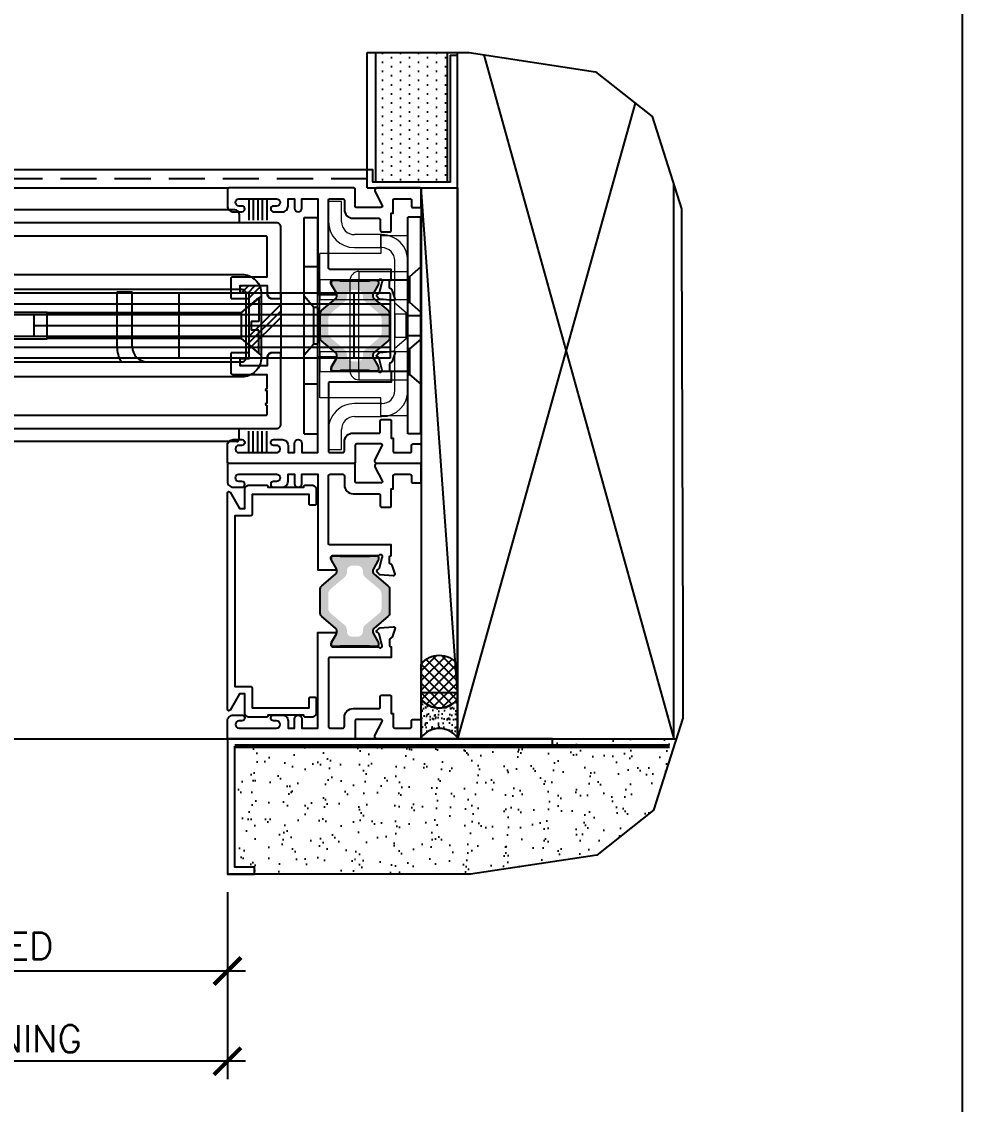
# Model space of a CAD drawing. Header units: inches. Extents: x 819.8 to 852.5, y 498 to 521.
# Drawn here: x 846 to 852.52, y 506.03 to 513.53 of the extents above; entities that cross this region are included whole.
import ezdxf

# ---------------------------------------------------------------- set-up
doc = ezdxf.new("R2010")
doc.units = ezdxf.units.IN
doc.header["$MEASUREMENT"] = 0
doc.linetypes.add('HIDDEN', pattern=[0.375, 0.25, -0.125])
for name, color, linetype in [('BACKUP PLATE', 6, 'Continuous'), ('DIM', 140, 'Continuous'), ('DIM @ 1', 140, 'Continuous'), ('ELEV_FRAME', 1, 'Continuous'), ('FRAME', 1, 'Continuous'), ('HATCH', 7, 'Continuous'), ('I-STRUT', 7, 'Continuous'), ('SASH', 5, 'Continuous'), ('SHIM', 1, 'Continuous'), ('SILL-PAN', 7, 'Continuous'), ('STRIKE PLATE', 3, 'Continuous'), ('STRIKE-PLATE', 7, 'Continuous'), ('WALL-CONDITION', 7, 'Continuous')]:
    doc.layers.add(name, color=color, linetype=linetype)
doc.layers.add('VIEWPORT LAYOUT', color=40, linetype='Continuous', plot=False)
doc.styles.get("Standard").update_dxf_attribs({"font": 'romans.shx'})
doc.dimstyles.new('1X1', dxfattribs={"dimtxt": 0.1875, "dimasz": 0.1875, "dimexe": 0.125, "dimexo": 0.125, "dimgap": 0.062, "dimtad": 1, "dimdec": 4, "dimzin": 11, "dimdsep": 46, "dimlunit": 5, "dimtxsty": 'Standard', "dimblk1": 'ARCHTICK', "dimblk2": 'ARCHTICK', "dimsah": 1, "dimcen": 0, "dimdle": 0.125, "dimadec": 0, "dimazin": 0, "dimtfac": 1, "dimtdec": 4, "dimtofl": 0, "dimtmove": 0, "dimatfit": 3, "dimldrblk": 'ARROW', "dimfxl": 0, "dimfrac": 2, "dimtolj": 1, "dimtzin": 0, "dimarcsym": 0})
pattern_1 = [(45, (-0.2734, 0.0003), (-0.176777, 0.176777), []), (45, (-0.29549, 0.0224), (-0.176777, 0.176777), []), (45, (-0.31758, 0.0445), (-0.176777, 0.176777), [])]

# ---------------------------------------------------------------- blocks, each defined once
blk = doc.blocks.new('PAPER-SPACE')
blk.add_lwpolyline([(0, 0), (784.37, 0), (784.37, 553.2), (0, 553.2)], close=True)
blk = doc.blocks.new('3711-JAMB')
at = {"layer": 'I-STRUT'}
h = blk.add_hatch(color=256, dxfattribs=at)
h.dxf.hatch_style = 1
edge = h.paths.add_edge_path()
edge.add_arc((-0.719, -0.744), 0.0302, 149.99987, 229.99985)
edge.add_line((-0.7384, -0.7672), (-0.6437, -0.8467))
edge.add_arc((-0.6631, -0.8698), 0.0302, 0, 49.99985, ccw=False)
edge.add_line((-0.6329, -0.8698), (-0.6329, -1.0382))
edge.add_arc((-0.6631, -1.0382), 0.0302, 310.00015, 360, ccw=False)
edge.add_line((-0.6437, -1.0613), (-0.7384, -1.1408))
edge.add_arc((-0.719, -1.164), 0.0302, 130.00015, 210.00013)
edge.add_line((-0.7452, -1.1791), (-0.7118, -1.2369))
edge.add_arc((-0.7221, -1.2428), 0.0119, 0, 30.00013, ccw=False)
edge.add_line((-0.7102, -1.2428), (-0.7102, -1.2571))
edge.add_arc((-0.7221, -1.2571), 0.0119, -89.93104, 0.06896, ccw=False)
edge.add_line((-0.7221, -1.269), (-0.7651, -1.269))
edge.add_arc((-0.7651, -1.259), 0.00991, 216.8699, 270, ccw=False)
edge.add_line((-0.773, -1.265), (-0.9729, -1.265))
edge.add_arc((-0.9809, -1.259), 0.00991, 270, 323.1301, ccw=False)
edge.add_line((-0.9809, -1.269), (-1.0239, -1.269))
edge.add_arc((-1.0239, -1.2571), 0.0119, 180, 270, ccw=False)
edge.add_line((-1.0358, -1.2571), (-1.0358, -1.2428))
edge.add_arc((-1.0239, -1.2428), 0.0119, 149.99987, 180, ccw=False)
edge.add_line((-1.0342, -1.2369), (-1.0008, -1.1791))
edge.add_arc((-1.027, -1.164), 0.0302, 329.99987, 409.99985)
edge.add_line((-1.0075, -1.1408), (-1.1023, -1.0613))
edge.add_arc((-1.0829, -1.0382), 0.0302, 180, 229.99985, ccw=False)
edge.add_line((-1.1131, -1.0382), (-1.1131, -0.8698))
edge.add_arc((-1.0829, -0.8698), 0.0302, 130.00015, 180, ccw=False)
edge.add_line((-1.1023, -0.8467), (-1.0075, -0.7672))
edge.add_arc((-1.027, -0.744), 0.0302, 310.00015, 390.00013)
edge.add_line((-1.0008, -0.7289), (-1.0342, -0.6711))
edge.add_arc((-1.0239, -0.6652), 0.0119, 180, 210.00013, ccw=False)
edge.add_line((-1.0358, -0.6652), (-1.0358, -0.6509))
edge.add_arc((-1.0239, -0.6509), 0.0119, 90, 180, ccw=False)
edge.add_line((-1.0239, -0.639), (-0.9809, -0.639))
edge.add_arc((-0.9809, -0.649), 0.00991, 36.8699, 90, ccw=False)
edge.add_line((-0.9729, -0.643), (-0.773, -0.643))
edge.add_arc((-0.7651, -0.649), 0.00991, 90, 143.1301, ccw=False)
edge.add_line((-0.7651, -0.639), (-0.7221, -0.639))
edge.add_arc((-0.7221, -0.6509), 0.0119, -0.06896, 89.93104, ccw=False)
edge.add_line((-0.7102, -0.6509), (-0.7102, -0.6652))
edge.add_arc((-0.7221, -0.6652), 0.0119, -30.00013, 0, ccw=False)
edge.add_line((-0.7118, -0.6711), (-0.7452, -0.7289))
edge = h.paths.add_edge_path(flags=16)
edge.add_arc((-0.9757, -0.753), 0.0472, -50.00025, 0, ccw=False)
edge.add_line((-0.9453, -0.7892), (-1.0411, -0.8696))
edge.add_arc((-1.0107, -0.9057), 0.0472, 129.99975, 180)
edge.add_line((-1.058, -0.9057), (-1.058, -1.0023))
edge.add_arc((-1.0107, -1.0023), 0.0472, 180, 230.00025)
edge.add_line((-1.0411, -1.0384), (-0.9453, -1.1188))
edge.add_arc((-0.9757, -1.155), 0.0472, 0, 50.00025, ccw=False)
edge.add_line((-0.9284, -1.155), (-0.9284, -1.1651))
edge.add_arc((-0.8929, -1.1646), 0.0355, 180.79845, 270)
edge.add_line((-0.8929, -1.2001), (-0.853, -1.2001))
edge.add_arc((-0.853, -1.1646), 0.0355, 270, 359.20155)
edge.add_line((-0.8175, -1.1651), (-0.8175, -1.155))
edge.add_arc((-0.7703, -1.155), 0.0472, 129.99975, 180, ccw=False)
edge.add_line((-0.8007, -1.1188), (-0.7049, -1.0384))
edge.add_arc((-0.7352, -1.0023), 0.0472, 309.99975, 360)
edge.add_line((-0.688, -1.0023), (-0.688, -0.9057))
edge.add_arc((-0.7352, -0.9057), 0.0472, 360, 410.00025)
edge.add_line((-0.7049, -0.8696), (-0.8007, -0.7892))
edge.add_arc((-0.7703, -0.753), 0.0472, 180, 230.00025, ccw=False)
edge.add_line((-0.8175, -0.753), (-0.8175, -0.7429))
edge.add_arc((-0.853, -0.7434), 0.0355, 0.79846, 90)
edge.add_line((-0.853, -0.7079), (-0.8929, -0.7079))
edge.add_arc((-0.8929, -0.7434), 0.0355, 90, 179.20155)
edge.add_line((-0.9284, -0.7429), (-0.9284, -0.753))
for points in [[(-1.0373, -0.21), (-1.039, -0.21, 0.414214), (-1.049, -0.22), (-1.049, -0.2939, -0.414214), (-1.059, -0.3039), (-1.114, -0.3039, -0.414214), (-1.124, -0.2939), (-1.124, -0.175), (-1.138, -0.175), (-1.138, -0.085, 0.414214), (-1.148, -0.075), (-1.255, -0.075, 0.414214), (-1.265, -0.085), (-1.265, -0.125, -0.414214), (-1.275, -0.135), (-1.323, -0.135, -0.414214), (-1.333, -0.125), (-1.333, -0.01, -0.414214), (-1.323, 0), (-1.026, 0, -0.546624), (-1.0115, -0.0227), (-1.0625, -0.1208, 0.546624), (-1.0534, -0.135), (-0.885, -0.135, 0.414214), (-0.875, -0.125), (-0.875, -0.01, -0.414214), (-0.865, 0), (0, 0, -0.414214), (0.01, -0.01), (0.01, -0.125, -0.414214), (-0.03, -0.165), (-0.09, -0.165, -0.414214), (-0.11, -0.145, -0.414214), (-0.09, -0.125), (-0.0695, -0.125, 0.414214), (-0.045, -0.1005), (-0.045, -0.0995, 0.414214), (-0.0695, -0.075), (-0.3305, -0.075, 0.414214), (-0.355, -0.0995), (-0.355, -0.1005, 0.414214), (-0.3305, -0.125), (-0.31, -0.125, -0.414214), (-0.29, -0.145), (-0.29, -0.1455, -0.414214), (-0.3095, -0.165), (-0.37, -0.165, -0.414214), (-0.41, -0.125), (-0.41, -0.075), (-0.455, -0.075), (-0.455, -0.14, -0.414214), (-0.48, -0.165), (-0.4805, -0.165, -0.414214), (-0.505, -0.1405), (-0.505, -0.075), (-0.615, -0.075), (-0.615, -0.7372), (-0.7358, -0.7372, -0.585524), (-0.7425, -0.7252), (-0.708, -0.6655, 0.137872), (-0.7063, -0.6593), (-0.7063, -0.6506, 0.414214), (-0.7181, -0.6388), (-1.0316, -0.6388, -0.213422), (-1.0404, -0.6349, 0.6885), (-1.061, -0.6427), (-1.061, -0.649, 0.065543), (-1.0606, -0.6521), (-1.0403, -0.7279, 0.267949), (-1.032, -0.7363), (-1.0275, -0.7375, -0.57735), (-1.024, -0.7506), (-1.0383, -0.765, -0.176327), (-1.0456, -0.7684), (-1.1387, -0.7765, -0.548619), (-1.1509, -0.7607), (-1.1307, -0.7052, -0.263725), (-1.1218, -0.6976, 0.359508), (-1.1122, -0.686), (-1.1122, -0.6506, 0.414214), (-1.124, -0.6388), (-1.124, -0.5638), (-0.7, -0.5638, 0.414214), (-0.69, -0.5538), (-0.69, -0.085, 0.414214), (-0.7, -0.075), (-0.79, -0.075, 0.414214), (-0.8, -0.085), (-0.8, -0.15, -0.414214), (-0.86, -0.21), (-1.039, -0.21)], [(-1.0373, -1.698), (-1.039, -1.698, -0.414214), (-1.049, -1.688), (-1.049, -1.6141, 0.414214), (-1.059, -1.6041), (-1.114, -1.6041, 0.414214), (-1.124, -1.6141), (-1.124, -1.733), (-1.138, -1.733), (-1.138, -1.823, -0.414214), (-1.148, -1.833), (-1.255, -1.833, -0.414214), (-1.265, -1.823), (-1.265, -1.783, 0.414214), (-1.275, -1.773), (-1.323, -1.773, 0.414214), (-1.333, -1.783), (-1.333, -1.898, 0.414214), (-1.323, -1.908), (-1.026, -1.908, 0.546624), (-1.0115, -1.8853), (-1.0625, -1.7872, -0.546624), (-1.0534, -1.773), (-0.885, -1.773, -0.414214), (-0.875, -1.783), (-0.875, -1.898, 0.414214), (-0.865, -1.908), (0, -1.908, 0.414214), (0.01, -1.898), (0.01, -1.783, 0.414214), (-0.03, -1.743), (-0.09, -1.743, 0.414214), (-0.11, -1.763, 0.414214), (-0.09, -1.783), (-0.0695, -1.783, -0.414214), (-0.045, -1.8075), (-0.045, -1.8085, -0.414214), (-0.0695, -1.833), (-0.3305, -1.833, -0.414214), (-0.355, -1.8085), (-0.355, -1.8075, -0.414214), (-0.3305, -1.783), (-0.31, -1.783, 0.414214), (-0.29, -1.763), (-0.29, -1.7625, 0.414214), (-0.3095, -1.743), (-0.37, -1.743, 0.414214), (-0.41, -1.783), (-0.41, -1.833), (-0.455, -1.833), (-0.455, -1.768, 0.414214), (-0.48, -1.743), (-0.4805, -1.743, 0.414214), (-0.505, -1.7675), (-0.505, -1.833), (-0.615, -1.833), (-0.615, -1.1708), (-0.7358, -1.1708, 0.585524), (-0.7425, -1.1828), (-0.708, -1.2425, -0.137872), (-0.7063, -1.2487), (-0.7063, -1.2574, -0.414214), (-0.7181, -1.2692), (-1.0316, -1.2692, 0.213422), (-1.0404, -1.2731, -0.6885), (-1.061, -1.2653), (-1.061, -1.259, -0.065543), (-1.0606, -1.2559), (-1.0403, -1.1801, -0.267949), (-1.032, -1.1717), (-1.0275, -1.1705, 0.57735), (-1.024, -1.1574), (-1.0383, -1.143, 0.176327), (-1.0456, -1.1396), (-1.1387, -1.1315, 0.548619), (-1.1509, -1.1473), (-1.1307, -1.2028, 0.263725), (-1.1218, -1.2104, -0.359508), (-1.1122, -1.222), (-1.1122, -1.2574, -0.414214), (-1.124, -1.2692), (-1.124, -1.3442), (-0.7, -1.3442, -0.414214), (-0.69, -1.3542), (-0.69, -1.823, -0.414214), (-0.7, -1.833), (-0.79, -1.833, -0.414214), (-0.8, -1.823), (-0.8, -1.758, 0.414214), (-0.86, -1.698), (-1.039, -1.698)]]:
    blk.add_lwpolyline(points, format="xyb")
blk.add_lwpolyline([(-0.7452, -0.7289, 0.36397), (-0.7384, -0.7672), (-0.6437, -0.8467, -0.221694), (-0.6329, -0.8698), (-0.6329, -1.0382, -0.221694), (-0.6437, -1.0613), (-0.7384, -1.1408, 0.36397), (-0.7452, -1.1791), (-0.7118, -1.2369, -0.131653), (-0.7102, -1.2428), (-0.7102, -1.2571, -0.414214), (-0.7221, -1.269), (-0.7651, -1.269, -0.236068), (-0.773, -1.265), (-0.9729, -1.265, -0.236068), (-0.9809, -1.269), (-1.0239, -1.269, -0.414214), (-1.0358, -1.2571), (-1.0358, -1.2428, -0.131653), (-1.0342, -1.2369), (-1.0008, -1.1791, 0.36397), (-1.0075, -1.1408), (-1.1023, -1.0613, -0.221694), (-1.1131, -1.0382), (-1.1131, -0.8698, -0.221694), (-1.1023, -0.8467), (-1.0075, -0.7672, 0.36397), (-1.0008, -0.7289), (-1.0342, -0.6711, -0.131653), (-1.0358, -0.6652), (-1.0358, -0.6509, -0.414214), (-1.0239, -0.639), (-0.9809, -0.639, -0.236068), (-0.9729, -0.643), (-0.773, -0.643, -0.236068), (-0.7651, -0.639), (-0.7221, -0.639, -0.414214), (-0.7102, -0.6509), (-0.7102, -0.6652, -0.131653), (-0.7118, -0.6711)], format="xyb", close=True, dxfattribs=at)
blk = doc.blocks.new('3710 Jamb Filler')
blk.add_lwpolyline([(-0.12, 0.774, 0.414214), (-0.15, 0.804), (-0.27, 0.804, 0.414214), (-0.28, 0.794), (-0.28, 0.789), (-0.53, 0.789), (-0.53, 0.794, 0.414214), (-0.54, 0.804), (-0.585, 0.804, 0.414214), (-0.615, 0.774), (-0.615, 0.674, 0.414214), (-0.605, 0.664), (-0.575, 0.664, 0.414214), (-0.565, 0.674), (-0.565, 0.739), (-0.17, 0.739), (-0.17, 0.601, 0.414214), (-0.16, 0.591), (-0.05, 0.591), (-0.05, -0.591), (-0.16, -0.591, 0.414214), (-0.17, -0.601), (-0.17, -0.739), (-0.565, -0.739), (-0.565, -0.674, 0.414214), (-0.575, -0.664), (-0.605, -0.664, 0.414214), (-0.615, -0.674), (-0.615, -0.774, 0.414214), (-0.585, -0.804), (-0.54, -0.804, 0.414214), (-0.53, -0.794), (-0.53, -0.789), (-0.28, -0.789), (-0.28, -0.794, 0.414214), (-0.27, -0.804), (-0.15, -0.804, 0.414214), (-0.12, -0.774), (-0.12, -0.641), (-0.0839, -0.641), (-0.0187, -0.754, 0.767327), (0, -0.749), (0, 0.749, 0.767327), (-0.0187, 0.754), (-0.0839, 0.641), (-0.12, 0.641)], format="xyb", close=True)
blk = doc.blocks.new('*U139')
at = {"layer": 'FRAME'}
blk.add_blockref('3711-JAMB', (0, 0), dxfattribs=at)
at = {"layer": 'FRAME', "xscale": -1, "rotation": 180}
blk.add_blockref('3710 Jamb Filler', (0.01, -0.954), dxfattribs=at)
blk = doc.blocks.new('DFADFFADF DFD')
at = {"layer": 'BACKUP PLATE'}
for p, q in [((155.2193, 38.5011), (155.3093, 38.5011)), ((155.2193, 38.5011), (155.2193, 37.0011)), ((155.3093, 38.5011), (155.3093, 37.0011)), ((155.297, 38.0896), (155.2193, 38.1571)), ((155.2193, 37.8451), (155.2193, 38.1567)), ((155.3093, 38.0896), (155.297, 38.0896)), ((155.297, 37.9126), (155.297, 38.0892)), ((155.3093, 37.9126), (155.3093, 38.0892)), ((155.2193, 37.8451), (155.297, 37.9126)), ((155.297, 37.9126), (155.3093, 37.9126)), ((155.3093, 37.8191), (155.2193, 37.8191)), ((155.3093, 37.8191), (155.2193, 37.8191)), ((155.2193, 37.8191), (155.2193, 37.6834)), ((155.2193, 37.8191), (155.2193, 37.6834)), ((155.3093, 37.8191), (155.3093, 37.6834)), ((155.3093, 37.8191), (155.3093, 37.6834)), ((155.2193, 37.6831), (155.3093, 37.6831)), ((155.2193, 37.6831), (155.3093, 37.6831)), ((155.297, 37.5896), (155.2193, 37.6571)), ((155.2193, 37.3451), (155.2193, 37.6567)), ((155.3093, 37.5896), (155.297, 37.5896)), ((155.297, 37.4126), (155.297, 37.5892)), ((155.3093, 37.4126), (155.3093, 37.5892)), ((155.2193, 37.3451), (155.297, 37.4126)), ((155.297, 37.4126), (155.3093, 37.4126)), ((155.2193, 37.0011), (155.3093, 37.0011))]:
    blk.add_line(p, q, dxfattribs=at)
blk = doc.blocks.new('FDFDF')
at = {"color": 7, "linetype": 'Continuous', "lineweight": 15}
for p, q in [((156.2104, 38.3761), (156.3984, 38.3761)), ((156.2104, 38.3761), (156.2104, 37.1261)), ((156.2104, 38.1261), (156.2104, 38.3761)), ((156.3984, 38.3761), (156.3984, 38.2511)), ((156.3984, 38.2511), (156.8204, 38.2511)), ((156.8204, 38.2511), (156.8204, 37.2511)), ((156.5504, 38.1261), (156.2104, 38.1261)), ((156.2104, 38.1261), (156.2104, 38.0661)), ((156.5504, 38.0661), (156.5504, 38.1261)), ((156.8204, 38.0691), (156.2104, 38.0691)), ((156.2104, 37.9331), (156.2104, 38.069)), ((156.2104, 37.4361), (156.2104, 38.0661)), ((156.2104, 38.0661), (156.5504, 38.0661)), ((156.5504, 38.0661), (156.5504, 37.4361)), ((156.6104, 38.0661), (156.5504, 38.0661)), ((156.6104, 38.0661), (156.6104, 37.4361)), ((156.8204, 37.9331), (156.8204, 38.069)), ((156.2104, 37.9331), (156.8204, 37.9331)), ((156.8204, 37.5691), (156.2104, 37.5691)), ((156.2104, 37.4331), (156.2104, 37.569)), ((156.8204, 37.4331), (156.8204, 37.569)), ((156.2104, 37.4361), (156.2104, 37.3761)), ((156.5504, 37.4361), (156.2104, 37.4361)), ((156.2104, 37.4331), (156.8204, 37.4331)), ((156.5504, 37.3761), (156.5504, 37.4361)), ((156.6104, 37.4361), (156.5504, 37.4361)), ((156.5504, 37.3761), (156.2104, 37.3761)), ((156.2104, 37.1261), (156.2104, 37.3761)), ((156.3984, 37.2511), (156.8204, 37.2511)), ((156.3984, 37.1261), (156.3984, 37.2511)), ((156.3984, 37.1261), (156.2104, 37.1261))]:
    blk.add_line(p, q, dxfattribs=at)
for centre, start, end in [((156.5504, 38.0661), 0, 90), ((156.5504, 38.0661), 0, 90), ((156.5504, 37.4361), 270, 0), ((156.5504, 37.4361), 270, 0)]:
    blk.add_arc(centre, 0.06, start, end, dxfattribs=at)
blk = doc.blocks.new('FDF')
at = {"color": 7, "linetype": 'Continuous', "lineweight": 15}
for p, q in [((158.3528, 38.6101), (158.2628, 38.6101)), ((158.2628, 38.6101), (158.2628, 38.4711)), ((158.3528, 38.4711), (158.3528, 38.6101)), ((157.9908, 38.3811), (157.9828, 38.3811)), ((158.1728, 38.3811), (157.9828, 38.3811)), ((157.9908, 38.3811), (157.9908, 38.2911)), ((157.9908, 38.2911), (157.9828, 38.2911)), ((157.9828, 38.2911), (158.1728, 38.2911)), ((157.8028, 38.2011), (157.8028, 37.3011)), ((157.8928, 38.2011), (157.8928, 37.3011)), ((157.8928, 37.9071), (157.8152, 37.8396)), ((157.8928, 37.9071), (157.8152, 37.8396)), ((157.8928, 37.9071), (157.8928, 37.596)), ((157.8928, 37.9071), (157.8928, 37.596)), ((157.8152, 37.8396), (157.8028, 37.8396)), ((157.8152, 37.8396), (157.8028, 37.8396)), ((157.8028, 37.8396), (157.8028, 37.6636)), ((157.8028, 37.8396), (157.8028, 37.6636)), ((157.8928, 37.8306), (157.8028, 37.8306)), ((157.8928, 37.8306), (157.8028, 37.8306)), ((157.8028, 37.6716), (157.8028, 37.8306)), ((157.8028, 37.6716), (157.8028, 37.8306)), ((157.8152, 37.8396), (157.8152, 37.6636)), ((157.8152, 37.8396), (157.8152, 37.6636)), ((157.8928, 37.6716), (157.8928, 37.8306)), ((157.8928, 37.6716), (157.8928, 37.8306)), ((157.8028, 37.6716), (157.8928, 37.6716)), ((157.8028, 37.6716), (157.8928, 37.6716)), ((157.8028, 37.6626), (157.8152, 37.6626)), ((157.8028, 37.6626), (157.8152, 37.6626)), ((157.8152, 37.6626), (157.8928, 37.5951)), ((157.8152, 37.6626), (157.8928, 37.5951)), ((157.9828, 37.2111), (157.9908, 37.2111)), ((158.1728, 37.2111), (157.9828, 37.2111)), ((157.9908, 37.2111), (157.9908, 37.1211)), ((157.9908, 37.1211), (157.9828, 37.1211)), ((157.9828, 37.1211), (158.1728, 37.1211)), ((158.2628, 37.0311), (158.2628, 36.8921)), ((158.3528, 36.8921), (158.3528, 37.0311)), ((158.2628, 36.8921), (158.3528, 36.8921))]:
    blk.add_line(p, q, dxfattribs=at)
for centre, radius, start, end in [((158.1728, 38.4711), 0.09, 270, 0), ((158.1728, 38.4711), 0.09, 270, 0), ((158.1728, 38.4711), 0.18, 270, 0), ((158.1728, 38.4711), 0.18, 270, 0), ((157.9828, 38.2011), 0.18, 90, 180), ((157.9828, 38.2011), 0.18, 90, 180), ((157.9828, 38.2011), 0.18, 90, 180), ((157.9828, 38.2011), 0.18, 90, 180), ((157.9828, 38.2011), 0.09, 90, 180), ((157.9828, 38.2011), 0.09, 90, 180), ((157.9828, 38.2011), 0.09, 90, 180), ((157.9828, 38.2011), 0.09, 90, 180), ((157.9828, 37.3011), 0.18, 180, 270), ((157.9828, 37.3011), 0.18, 180, 270), ((157.9828, 37.3011), 0.18, 180, 270), ((157.9828, 37.3011), 0.18, 180, 270), ((157.9828, 37.3011), 0.09, 180, 270), ((157.9828, 37.3011), 0.09, 180, 270), ((157.9828, 37.3011), 0.09, 180, 270), ((157.9828, 37.3011), 0.09, 180, 270), ((158.1728, 37.0311), 0.18, 0, 90), ((158.1728, 37.0311), 0.18, 0, 90), ((158.1728, 37.0311), 0.09, 0, 90), ((158.1728, 37.0311), 0.09, 0, 90)]:
    blk.add_arc(centre, radius, start, end, dxfattribs=at)
blk = doc.blocks.new('ERE')
at = {"layer": 'STRIKE PLATE'}
for p, q in [((162.9447, 38.5011), (162.9447, 37.0011)), ((163.0387, 38.5011), (162.9447, 38.5011)), ((163.0387, 38.5011), (163.0387, 37.0011)), ((162.9447, 38.1573), (162.9447, 37.3448)), ((162.9447, 38.1573), (163.0387, 38.1573)), ((163.0387, 37.9541), (162.9709, 37.8761)), ((163.0387, 37.9541), (162.9709, 37.8761)), ((162.9709, 37.8761), (162.9447, 37.8761)), ((162.9709, 37.8761), (162.9447, 37.8761)), ((162.9447, 37.6264), (162.9447, 37.8758)), ((162.9447, 37.6264), (162.9447, 37.8758)), ((162.9709, 37.8758), (162.9709, 37.6264)), ((162.9709, 37.8758), (162.9709, 37.6264)), ((162.9447, 37.6261), (162.9709, 37.6261)), ((162.9447, 37.6261), (162.9709, 37.6261)), ((162.9709, 37.6261), (163.0387, 37.5481)), ((162.9709, 37.6261), (163.0387, 37.5481)), ((162.9447, 37.3448), (163.0387, 37.3448)), ((163.0387, 37.0011), (162.9447, 37.0011))]:
    blk.add_line(p, q, dxfattribs=at)
blk = doc.blocks.new('JAMB-STRIKE-PLATE')
at = {"layer": 'DIM'}
for name, p in [('FDF', (-159.0428, -38.7056)), ('DFADFFADF DFD', (-156.5493, -38.7057)), ('ERE', (-163.5597, -38.7056)), ('FDFDF', (-157.4504, -38.7056))]:
    blk.add_blockref(name, p, dxfattribs=at)
at = {"layer": 'ELEV_FRAME'}
blk.add_blockref('3711-JAMB', (0, 0), dxfattribs=at)
blk = doc.blocks.new('*U161')
at = {"layer": 'STRIKE-PLATE', "color": 7}
for p, q in [((-0.262, -0.075), (-0.262, -0.223)), ((-0.231, -0.075), (-0.231, -0.223)), ((-0.2, -0.075), (-0.2, -0.223)), ((-0.169, -0.075), (-0.169, -0.223)), ((-0.138, -0.075), (-0.138, -0.223)), ((-0.262, -1.833), (-0.262, -1.685)), ((-0.231, -1.833), (-0.231, -1.685)), ((-0.2, -1.833), (-0.2, -1.685)), ((-0.169, -1.833), (-0.169, -1.685)), ((-0.138, -1.833), (-0.138, -1.685))]:
    blk.add_line(p, q, dxfattribs=at)
at = {"layer": 'FRAME'}
blk.add_blockref('JAMB-STRIKE-PLATE', (0, 0), dxfattribs=at)
blk = doc.blocks.new('INSULATED-ARCHETYPE')
h = blk.add_hatch()
h.set_pattern_fill('PLAST', color=256, angle=45, style=0)
h.set_pattern_definition(pattern_1)
edge = h.paths.add_edge_path()
edge.add_line((-3.5074, 0.125), (-3.5074, -0.125))
edge.add_line((-3.5074, -0.125), (-3.4804, -0.125))
edge.add_arc((-3.4804, -0.15), 0.025, -94.58122, 90, ccw=False)
edge.add_line((-3.4824, -0.175), (-3.5074, -0.175))
edge.add_line((-3.5074, -0.175), (-3.5074, -0.282))
edge.add_arc((-3.4764, -0.282), 0.031, 180, 270)
edge.add_line((-3.4764, -0.313), (-3.2264, -0.313))
edge.add_arc((-3.2264, -0.282), 0.031, 270, 360)
edge.add_line((-3.1954, -0.282), (-3.1954, -0.175))
edge.add_line((-3.1954, -0.175), (-3.2204, -0.175))
edge.add_arc((-3.2204, -0.15), 0.025, 94.58122, 270, ccw=False)
edge.add_line((-3.2224, -0.125), (-3.1954, -0.125))
edge.add_line((-3.1954, -0.125), (-3.1954, 0.125))
edge.add_line((-3.1954, 0.125), (-3.2204, 0.125))
edge.add_arc((-3.2204, 0.15), 0.025, 94.58122, 270, ccw=False)
edge.add_arc((-3.2248, 0.2046), 0.0297, 274.58122, 351.01358)
edge.add_line((-3.1954, 0.2), (-3.1954, 0.282))
edge.add_arc((-3.2264, 0.282), 0.031, 0, 90)
edge.add_line((-3.2264, 0.313), (-3.4764, 0.313))
edge.add_arc((-3.4764, 0.282), 0.031, 90, 180)
edge.add_line((-3.5074, 0.282), (-3.5074, 0.175))
edge.add_line((-3.5074, 0.175), (-3.4824, 0.175))
edge.add_arc((-3.4824, 0.15), 0.025, -89.99542, 90, ccw=False)
edge.add_line((-3.4824, 0.125), (-3.5074, 0.125))
h = blk.add_hatch()
h.set_pattern_fill('PLAST', color=256, angle=45, style=0)
h.set_pattern_definition(pattern_1)
edge = h.paths.add_edge_path()
edge.add_line((-0.4924, 0.1881), (-0.4924, 0.2281))
edge.add_line((-0.4924, 0.2281), (-0.5544, 0.2281))
edge.add_line((-0.5544, 0.2281), (-0.5544, 0.2781))
edge.add_line((-0.5544, 0.2781), (-0.3674, 0.2781))
edge.add_line((-0.3674, 0.2781), (-0.3674, 0.2191))
edge.add_ellipse((-0.3364, 0.2191), major_axis=(-0.0219, 0.0219), ratio=1, start_angle=45, end_angle=135)
edge.add_line((-0.3364, 0.1881), (-0.2734, 0.1881))
edge.add_line((-0.2734, 0.1881), (-0.2734, -0.1869))
edge.add_line((-0.2734, -0.1869), (-0.3364, -0.1869))
edge.add_ellipse((-0.3364, -0.2179), major_axis=(-0.0219, 0.0219), ratio=1, start_angle=-45, end_angle=45)
edge.add_line((-0.3674, -0.2179), (-0.3674, -0.2769))
edge.add_line((-0.3674, -0.2769), (-0.5544, -0.2769))
edge.add_line((-0.5544, -0.2769), (-0.5544, -0.2269))
edge.add_line((-0.5544, -0.2269), (-0.4924, -0.2269))
edge.add_line((-0.4924, -0.2269), (-0.4924, -0.1869))
edge.add_line((-0.4924, -0.1869), (-0.4924, 0.1881))
for p, q in [((-2.9379, 0.773), (-2.9379, 0.713)), ((-0.5929, 0.803), (-2.9079, 0.803)), ((-0.5629, 0.773), (-0.5629, 0.713)), ((0.4848, 0.225), (-2.5347, 0.225)), ((-2.5347, 0.225), (-2.5347, 0.075)), ((-1.4084, 0.235), (-1.3034, 0.235)), ((-1.4084, -0.145), (-1.4084, 0.235)), ((-1.3034, -0.145), (-1.3034, 0.235)), ((-0.9772, -0.225), (-0.9772, 0.225)), ((0.2348, -0.225), (0.2348, 0.225)), ((0.4848, 0.225), (0.4848, -0.225)), ((0.4848, 0.15), (-2.5347, 0.15)), ((-0.5474, 0.0887), (-0.4259, 0.1925)), ((-0.4259, 0.1925), (-0.4259, 0.03)), ((-0.2734, 0.2203), (-0.2734, -0.2197)), ((0.4848, 0.075), (-2.5347, 0.075)), ((-1.9827, -0.075), (-1.9827, 0.075)), ((-0.5474, 0.0887), (-1.895, 0.0887)), ((-0.5474, 0.0887), (-0.5474, -0.0887)), ((0.4848, 0), (-1.9827, 0)), ((-0.4789, 0.03), (-0.4789, -0.03)), ((-0.4259, 0.03), (-0.4789, 0.03)), ((-0.4259, -0.03), (-0.4789, -0.03)), ((-0.4259, -0.1925), (-0.4259, -0.03)), ((0.4848, -0.075), (-2.5347, -0.075)), ((-2.5347, -0.075), (-2.5347, -0.225)), ((-0.5474, -0.0887), (-1.895, -0.0887)), ((-0.5474, -0.0887), (-0.4259, -0.1925)), ((0.4848, -0.15), (-2.5347, -0.15)), ((-2.9379, -0.788), (-2.9379, -0.713)), ((-0.5629, -0.788), (-0.5629, -0.713)), ((-0.5779, -0.803), (-2.9229, -0.803)), ((-2.8204, -0.803), (-2.8779, -0.803)), ((-0.6229, -0.803), (-0.6804, -0.803))]:
    blk.add_line(p, q)
at = {"ltscale": 0.5}
for p, q in [((-0.4084, 0.2055), (-0.501, 0.125)), ((-3.2312, 0.095), (-3.3212, 0.095)), ((-3.3212, 0.095), (-3.3062, 0.08)), ((-3.2462, 0.08), (-3.3062, 0.08)), ((-3.2312, 0.095), (-3.2462, 0.08)), ((-3.3062, -0.08), (-3.3212, -0.095)), ((-3.2312, -0.095), (-3.3212, -0.095)), ((-3.3062, -0.08), (-3.2462, -0.08)), ((-3.2462, -0.08), (-3.2312, -0.095)), ((-0.501, -0.125), (-0.4084, -0.2055))]:
    blk.add_line(p, q, dxfattribs=at)
at = {"ltscale": 0.3}
for p, q in [((-0.5475, 0), (-1.1819, 0)), ((-3.1712, 0), (-3.3812, 0))]:
    blk.add_line(p, q, dxfattribs=at)
for points in [[(-0.6164, 0.1875), (-0.5024, 0.1875, 0.414214), (-0.4924, 0.1975), (-0.4924, 0.2175, 0.414214), (-0.5024, 0.2275), (-0.5544, 0.2275), (-0.5544, 0.2675, -0.414214), (-0.5444, 0.2775), (-0.3674, 0.2775), (-0.3674, 0.2185, 0.414214), (-0.3364, 0.1875), (-0.2834, 0.1875, 0.414214), (-0.2734, 0.1975), (-0.2734, 0.682, 0.414214), (-0.3044, 0.713), (-4.6354, 0.713, 1), (-4.6354, 0.681), (-4.6154, 0.681), (-4.6154, 0.596, 0.414214), (-4.5844, 0.565), (-4.5154, 0.565), (-4.5154, 0.595), (-4.4954, 0.595), (-4.4354, 0.565), (-4.4154, 0.565), (-4.4154, 0.595), (-4.3954, 0.595), (-4.3354, 0.565), (-4.3154, 0.565), (-4.3154, 0.595), (-4.2954, 0.595), (-4.2354, 0.565), (-4.2154, 0.565), (-4.2154, 0.595), (-4.1954, 0.595), (-4.1354, 0.565), (-4.1154, 0.565), (-4.1154, 0.62), (-3.7724, 0.62), (-3.7724, 0.533, 0.414214), (-3.7624, 0.523), (-3.7204, 0.523, 0.414214), (-3.7104, 0.533), (-3.7104, 0.62), (-3.6004, 0.62), (-3.6004, 0.135, 0.414214), (-3.5904, 0.125), (-3.4824, 0.125, 1), (-3.4824, 0.175, -0.414214), (-3.5074, 0.2), (-3.5074, 0.282, -0.414214), (-3.4764, 0.313), (-3.2264, 0.313, -0.414214), (-3.1954, 0.282), (-3.1954, 0.2, -0.414214), (-3.2204, 0.175, 1), (-3.2204, 0.125), (-3.1334, 0.125)], [(-0.6164, 0.1875), (-0.6164, 0.3295, -0.414214), (-0.6064, 0.3395), (-0.3674, 0.3395), (-0.3674, 0.61, 0.414214), (-0.3774, 0.62), (-3.1234, 0.62, 0.414214), (-3.1334, 0.61), (-3.1334, 0.554, -0.414214), (-3.1434, 0.544), (-3.4974, 0.544, 0.414214), (-3.5074, 0.534), (-3.5074, 0.375), (-3.1434, 0.375, -0.414214), (-3.1334, 0.365), (-3.1334, 0.125)], [(-0.5434, -0.355), (-3.1334, -0.355), (-3.1334, -0.25), (-0.5434, -0.25, 0.414214), (-0.5134, -0.22), (-0.5134, 0.22, 0.414214), (-0.5434, 0.25), (-3.1334, 0.25), (-3.1334, 0.355), (-0.5434, 0.355, -0.414214), (-0.4084, 0.22), (-0.4084, -0.22, -0.414214), (-0.5434, -0.355), (-1.1984, -0.355)], [(-3.1334, -0.125), (-3.2204, -0.125, 1), (-3.2204, -0.175, -0.414214), (-3.1954, -0.2), (-3.1954, -0.282, -0.414214), (-3.2264, -0.313), (-3.4764, -0.313, -0.414214), (-3.5074, -0.282), (-3.5074, -0.2, -0.414214), (-3.4824, -0.175, 1), (-3.4824, -0.125), (-3.5904, -0.125, 0.414214), (-3.6004, -0.135), (-3.6004, -0.62), (-3.7104, -0.62), (-3.7104, -0.533, 0.414214), (-3.7204, -0.523), (-3.7624, -0.523, 0.414214), (-3.7724, -0.533), (-3.7724, -0.62), (-4.1154, -0.62), (-4.1154, -0.565), (-4.1354, -0.565), (-4.1954, -0.595), (-4.2154, -0.595), (-4.2154, -0.565), (-4.2354, -0.565), (-4.2954, -0.595), (-4.3154, -0.595), (-4.3154, -0.565), (-4.3354, -0.565), (-4.3954, -0.595), (-4.4154, -0.595), (-4.4154, -0.565), (-4.4354, -0.565), (-4.4954, -0.595), (-4.5154, -0.595), (-4.5154, -0.565), (-4.5844, -0.565, 0.414214), (-4.6154, -0.596), (-4.6154, -0.681), (-4.6354, -0.681, 1), (-4.6354, -0.713), (-0.3044, -0.713, 0.414214), (-0.2734, -0.682), (-0.2734, -0.1975, 0.414214), (-0.2834, -0.1875), (-0.3364, -0.1875, 0.414214), (-0.3674, -0.2185), (-0.3674, -0.2775), (-0.5444, -0.2775, -0.414214), (-0.5544, -0.2675), (-0.5544, -0.2275), (-0.5024, -0.2275, 0.414214), (-0.4924, -0.2175), (-0.4924, -0.1975, 0.414214), (-0.5024, -0.1875), (-0.6164, -0.1875)], [(-3.1334, -0.125), (-3.1334, -0.365, -0.414214), (-3.1434, -0.375), (-3.5074, -0.375), (-3.5074, -0.534, 0.414214), (-3.4974, -0.544), (-3.1434, -0.544, -0.414214), (-3.1334, -0.554), (-3.1334, -0.61, 0.414214), (-3.1234, -0.62), (-0.3774, -0.62, 0.414214), (-0.3674, -0.61), (-0.3674, -0.5539, -1), (-0.3674, -0.5339), (-0.3674, -0.4539, -1), (-0.3674, -0.4339), (-0.3674, -0.3395), (-0.6064, -0.3395, -0.414214), (-0.6164, -0.3295), (-0.6164, -0.1875)]]:
    blk.add_lwpolyline(points, format="xyb")
for points in [[(-3.6004, -0.568), (-3.6904, -0.568), (-3.6904, 0.568), (-3.6004, 0.568)], [(-0.4924, 0.1875), (-0.4924, 0.2275), (-0.5544, 0.2275), (-0.5544, 0.2775), (-0.3674, 0.2775), (-0.3674, 0.2185), (-0.3583, 0.1966), (-0.3364, 0.1875), (-0.2734, 0.1875), (-0.2734, -0.1869), (-0.3364, -0.1875), (-0.3583, -0.1966), (-0.3674, -0.2185), (-0.3674, -0.2775), (-0.5544, -0.2775), (-0.5544, -0.2275), (-0.4924, -0.2275)], [(-3.4081, 0.0931), (-1.895, 0.0931), (-1.895, -0.093), (-3.4081, -0.093), (-3.4259, -0.0752), (-3.4259, 0.0752)]]:
    blk.add_lwpolyline(points, close=True)
blk.add_lwpolyline([(-3.5074, 0.125), (-3.5074, -0.125), (-3.4804, -0.125, -1.0408), (-3.4824, -0.175), (-3.5074, -0.175), (-3.5074, -0.282, 0.414214), (-3.4764, -0.313), (-3.2264, -0.313, 0.414214), (-3.1954, -0.282), (-3.1954, -0.175), (-3.2204, -0.175, -0.9608), (-3.2224, -0.125), (-3.1954, -0.125), (-3.1954, 0.125), (-3.2204, 0.125, -0.9608), (-3.2224, 0.175, 0.346439), (-3.1954, 0.2), (-3.1954, 0.282, 0.414214), (-3.2264, 0.313), (-3.4764, 0.313, 0.414214), (-3.5074, 0.282), (-3.5074, 0.175), (-3.4824, 0.175, -0.99996), (-3.4824, 0.125)], format="xyb", close=True)
blk.add_lwpolyline([(0.4848, -0.225), (-2.5347, -0.225)])
for centre, radius, start, end in [((-2.9079, 0.773), 0.03, 90, 180), ((-0.5929, 0.773), 0.03, 0, 90), ((-1.1984, -0.145), 0.21, 180, 210), ((-1.1984, -0.145), 0.105, 180, 270), ((-2.9229, -0.788), 0.015, 180, 270), ((-0.5779, -0.788), 0.015, 270, 0)]:
    blk.add_arc(centre, radius, start, end)
blk = doc.blocks.new('*U145')
h = blk.add_hatch()
h.set_pattern_fill('AR-SAND', color=256, scale=0.1, angle=180, style=0)
h.set_pattern_definition([(217.5, (0, -0.718), (0.006299, -0.192682), [0, -0.152, 0, -0.17, 0, -0.1625]), (187.5, (0, -0.718), (-0.176978, -0.282215), [0, -0.082, 0, -0.137, 0, -0.0525]), (147.5, (0.123, -0.718), (-0.311414, -0.000566), [0, -0.05, 0, -0.18, 0, -0.235]), (137.5, (0.123, -0.718), (-0.300613, -0.087768), [0, -0.025, 0, -0.118, 0, -0.135])])
h.paths.add_polyline_path([(-0.9375, -1.156), (-0.8875, -1.156), (-0.8875, -1.293), (-0.05, -1.293), (-0.05, 0.9085), (0, 0.9085), (0, 1.7678), (-0.494, 1.6101), (-0.8051, 1.2172), (-0.9375, 0.3409)])
h = blk.add_hatch()
h.set_pattern_fill('DOTS', color=256, style=0)
h.set_pattern_definition([(0, (1.566, 0), (0.03125, 0.0625), [0, -0.0625])])
h.paths.add_polyline_path([(3.856, -0.315), (4.7535, -0.315), (4.7535, 0.1805), (3.856, 0.1805)])
at = {"layer": 'SHIM'}
h = blk.add_hatch(dxfattribs=at)
h.set_pattern_fill('AR-SAND', color=256, scale=0.03, angle=90, style=0)
h.set_pattern_definition([(127.5, (0.01, 0), (-0.057805, -0.00189), [0, -0.0456, 0, -0.051, 0, -0.04875]), (97.5, (0.01, 0), (-0.084664, 0.053093), [0, -0.0246, 0, -0.0411, 0, -0.01575]), (57.5, (0.01, -0.0369), (-0.00017, 0.093424), [0, -0.015, 0, -0.054, 0, -0.0705]), (47.5, (0.01, -0.0369), (-0.02633, 0.090184), [0, -0.0075, 0, -0.0354, 0, -0.0405])])
edge = h.paths.add_edge_path()
edge.add_arc((0.3709, 0.125), 0.157, 127.23712, 232.76288, ccw=False)
edge.add_line((0.2759, 0.25), (0.01, 0.25))
edge.add_arc((-0.085, 0.125), 0.157, -52.76288, 52.76288, ccw=False)
edge.add_line((0.01, 0), (0.2759, 0))
h = blk.add_hatch(dxfattribs=at)
h.set_pattern_fill('ANSI37', color=256, scale=0.375, angle=180, style=0)
h.set_pattern_definition([(225, (0.01, 0), (0.0331456, -0.0331456), []), (315, (0.01, 0), (0.0331456, 0.0331456), [])])
edge = h.paths.add_edge_path()
edge.add_line((0.2759, 0), (0.5179, 0))
edge.add_arc((0.4229, 0.125), 0.157, 307.23712, 412.76288)
edge.add_line((0.5179, 0.25), (0.2759, 0.25))
edge.add_arc((0.3709, 0.125), 0.157, 127.23712, 232.76288)
for p, q in [((0, -1.343), (0, 1.7678)), ((0, 1.75), (3.8417, 1.75)), ((4.738, 0.4343), (0, 1.75)), ((4.4039, 1.482), (0, 0.25)), ((0, 0.25), (4.7535, 0.25)), ((3.816, -0.375), (3.816, 0.25)), ((3.816, -0.375), (4.7535, -0.375))]:
    blk.add_line(p, q)
for points in [[(4.7535, -0.375), (4.7535, 0.3314), (4.6211, 1.2077), (4.31, 1.6005), (3.6721, 1.8042), (3.4411, 1.8042), (0.7217, 1.8137), (0.1439, 1.8137), (-0.494, 1.6101), (-0.8051, 1.2172), (-0.9375, 0.3409), (-0.9375, -1.343)], [(4.7341, 0.25), (4.7341, 0.2005), (3.856, 0.2005), (3.856, -0.315), (3.856, -0.3365), (3.941, -0.3365), (3.941, -0.375)], [(3.856, -0.315), (4.7535, -0.315), (4.7535, 0.1805), (3.856, 0.1805), (3.856, -0.315)]]:
    blk.add_lwpolyline(points)
blk.add_lwpolyline([(-0.05, -1.293), (-0.05, 0.9085), (0, 0.9085), (0, -1.343), (-0.9375, -1.343), (-0.9375, -1.156), (-0.8875, -1.156), (-0.8875, -1.293)], close=True)
for points in [[(0.2759, 0, -0.496001), (0.2759, 0.25), (0.01, 0.25, -0.496001), (0.01, 0)], [(0.2759, 0), (0.5179, 0, 0.496001), (0.5179, 0.25), (0.2759, 0.25, 0.496001)]]:
    blk.add_lwpolyline(points, format="xyb", close=True, dxfattribs=at)
blk.add_lwpolyline([(3.816, 0), (3.816, 0.25), (0.322, 0.25), (3.816, 0), (0.322, 0), (0.322, 0.25)], dxfattribs=at)
blk = doc.blocks.new('_ARCHTICK')
at = {"color": 0, "linetype": 'ByBlock', "const_width": 0.15}
blk.add_lwpolyline([(-0.5, -0.5), (0.5, 0.5)], dxfattribs=at)
blk = doc.blocks.new('*D170')
at = {"layer": 'DEFPOINTS', "color": 0}
for p in [(843.4533, 510.747), (847.4258, 507.6285), (843.4533, 506.9583)]:
    blk.add_point(p, dxfattribs=at)
at = {"layer": 'DIM', "color": 0, "lineweight": -2}
for p, q in [((843.4533, 510.622), (843.4533, 506.8333)), ((847.4258, 507.5035), (847.4258, 506.8333)), ((847.5508, 506.9583), (843.3283, 506.9583))]:
    blk.add_line(p, q, dxfattribs=at)
at = {"layer": 'DIM', "color": 0, "lineweight": -2, "xscale": 0.1875, "yscale": 0.1875, "zscale": 0.1875, "rotation": 180}
blk.add_blockref('_ARCHTICK', (843.4533, 506.9583), dxfattribs=at)
at = {"layer": 'DIM', "color": 0, "lineweight": -2, "xscale": 0.1875, "yscale": 0.1875, "zscale": 0.1875}
blk.add_blockref('_ARCHTICK', (847.4258, 506.9583), dxfattribs=at)
at = {"layer": 'DIM', "color": 0, "insert": (845.4395, 507.1319), "char_height": 0.1875, "attachment_point": 5}
blk.add_mtext('\\A1;4" EXPOSED', dxfattribs=at)
blk = doc.blocks.new('ARROW')
at = {"color": 0, "linetype": 'ByBlock'}
blk.add_solid([(-2.197, -0.366), (-2.197, 0.366), (0, 0)], dxfattribs=at)
at = {"layer": 'DEFPOINTS', "color": 0, "linetype": 'ByBlock'}
blk.add_point((0, 0), dxfattribs=at)
blk = doc.blocks.new('*D168')
at = {"layer": 'DEFPOINTS', "color": 0}
for p in [(843.0851, 508.316), (847.4258, 507.6285), (843.0851, 506.3333)]:
    blk.add_point(p, dxfattribs=at)
at = {"layer": 'DIM', "color": 0, "lineweight": -2}
for p, q in [((847.4258, 507.5035), (847.4258, 506.2083)), ((847.5508, 506.3333), (843.2726, 506.3333))]:
    blk.add_line(p, q, dxfattribs=at)
at = {"layer": 'DIM', "color": 0, "lineweight": -2, "xscale": 0.1875, "yscale": 0.1875, "zscale": 0.1875}
blk.add_blockref('_ARCHTICK', (847.4258, 506.3333), dxfattribs=at)
at = {"layer": 'DIM', "color": 0, "lineweight": -2, "xscale": 0.1875, "yscale": 0.1875, "zscale": 0.1875, "rotation": 180}
blk.add_blockref('ARROW', (843.0851, 506.3333), dxfattribs=at)
at = {"layer": 'DIM', "color": 0, "insert": (845.2554, 506.4891), "char_height": 0.1875, "attachment_point": 5}
blk.add_mtext('\\A1;FINISHED OPENING', dxfattribs=at)

msp = doc.modelspace()

# ---------------------------------------------------------------- linework, layer by layer
at = {"layer": 'FRAME'}
for p, q in [((843.08509, 512.38197), (847.43579, 512.38197)), ((843.08509, 508.56597), (847.43579, 508.56597))]:
    msp.add_line(p, q, dxfattribs=at)
at = {"layer": 'HATCH', "const_width": 0.03}
msp.add_lwpolyline([(847.47579, 508.51597), (850.48923, 508.51597)], dxfattribs=at)
at = {"layer": 'SILL-PAN'}
msp.add_lwpolyline([(848.39379, 512.50697), (843.08511, 512.50697)], dxfattribs=at)
at = {"layer": 'SILL-PAN', "linetype": 'HIDDEN'}
msp.add_lwpolyline([(848.39379, 512.44447), (843.08511, 512.44447)], dxfattribs=at)

# ---------------------------------------------------------------- block references
at = {"layer": 'DIM', "rotation": 180}
for name, p in [('*U161', (847.43579, 510.47397)), ('*U139', (847.43579, 508.56597))]:
    msp.add_blockref(name, p, dxfattribs=at)
at = {"layer": 'SASH'}
msp.add_blockref('INSULATED-ARCHETYPE', (848.06868, 511.42797), dxfattribs=at)
at = {"layer": 'VIEWPORT LAYOUT', "xscale": 0.04166666666, "yscale": 0.04166666666, "zscale": 0.04166666666}
msp.add_blockref('PAPER-SPACE', (819.83677, 497.98289), dxfattribs=at)
at = {"layer": 'WALL-CONDITION', "xscale": -1, "rotation": 270}
msp.add_blockref('*U145', (848.76879, 508.56597), dxfattribs=at)

# ---------------------------------------------------------------- dimensions: what is measured, and where the dimension line sits
at = {"layer": 'DIM @ 1'}
dim = msp.add_linear_dim(base=(843.45329, 506.95834), p1=(847.42579, 507.62847), p2=(843.45329, 510.74697), angle=180, text='<> EXPOSED', dimstyle='1X1', override={"dimscale": 1, "dimpost": '"', "dimtix": 0, "dimtofl": 0, "dimtmove": 0, "dimatfit": 3}, dxfattribs=at)
dim.commit()
dim.dimension.update_dxf_attribs({"geometry": '*D170', "text_midpoint": (845.43954, 507.13195)})
dim = msp.add_linear_dim(base=(843.08511, 506.33334), p1=(847.42579, 507.62847), p2=(843.08511, 508.31597), angle=180, text='FINISHED OPENING', dimstyle='1X1', override={"dimscale": 1, "dimpost": '"', "dimblk2": 'ARROW', "dimse2": 1, "dimtix": 0, "dimtofl": 0, "dimtmove": 0, "dimatfit": 3}, dxfattribs=at)
dim.commit()
dim.dimension.update_dxf_attribs({"geometry": '*D168', "text_midpoint": (845.25545, 506.33334), "dimtype": 128})

doc.saveas('drawing.dxf')
